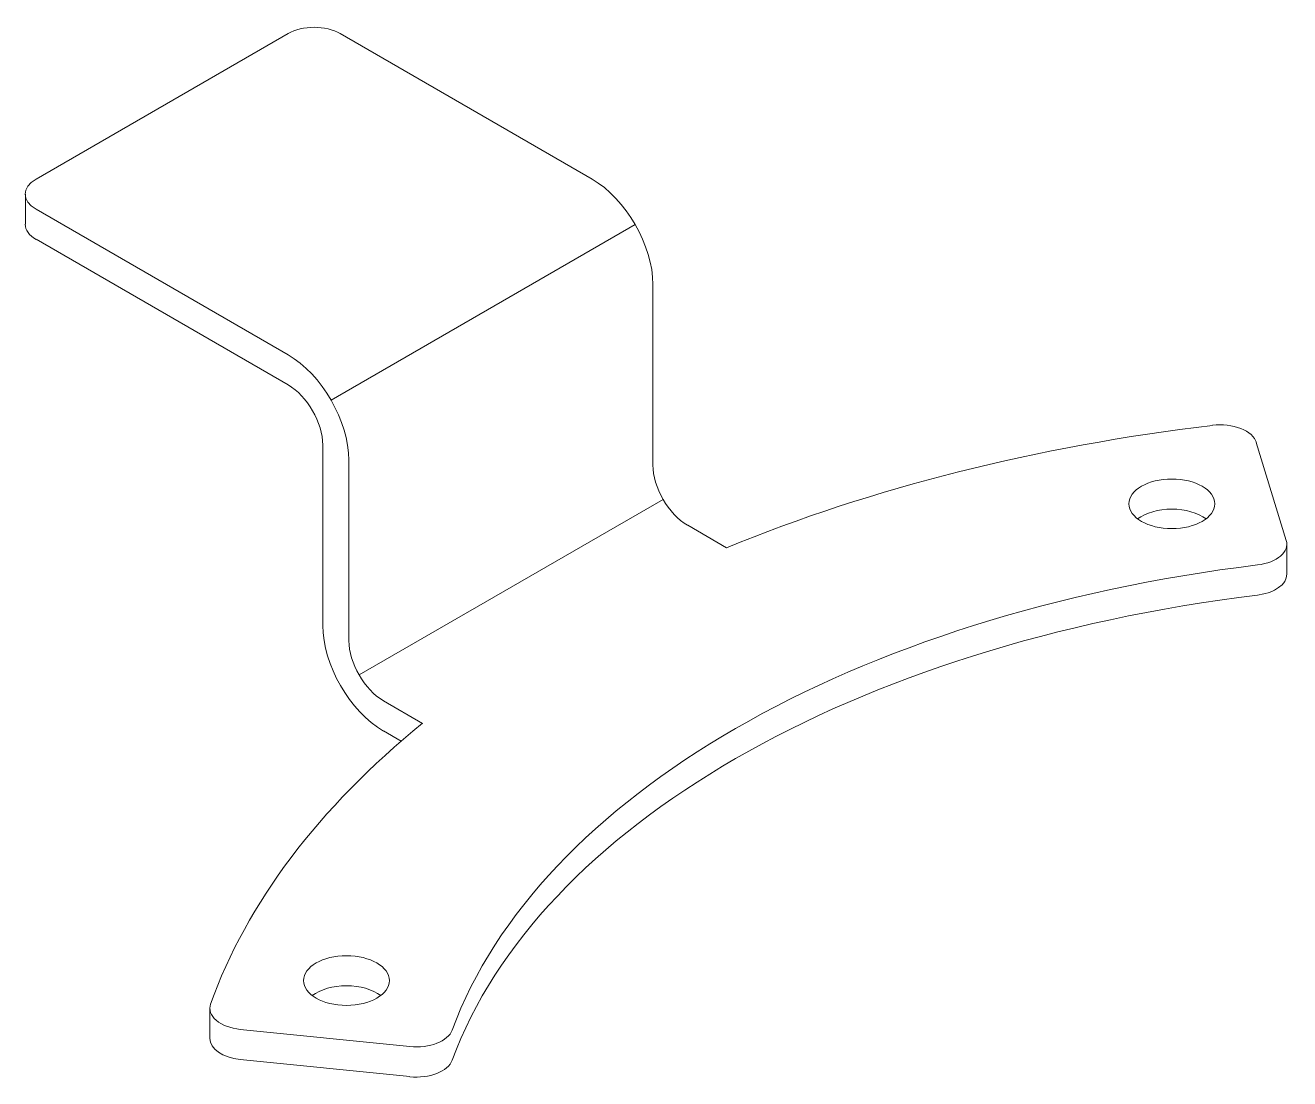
# Model space of a CAD drawing. Header units: metres. Extents: x -60 to 60, y -50 to 50.
import ezdxf

# ---------------------------------------------------------------- set-up
doc = ezdxf.new("R2010")
doc.units = ezdxf.units.M
doc.layers.add('GIECIE', color=6, linetype='Continuous')

msp = doc.modelspace()

# ---------------------------------------------------------------- linework, layer by layer
at = {"color": 7, "linetype": 'Continuous', "lineweight": 18}
for p, q in [((-58.84, 35.4), (-34.93, 49.2)), ((-6.07, 35.4), (-29.98, 49.2)), ((-59.86, 33.97), (-59.86, 31.11)), ((-34.93, 18.74), (-58.84, 32.54)), ((-34.93, 15.88), (-58.84, 29.69)), ((-0.3, 8.27), (-0.3, 25.4)), ((-31.63, -6.97), (-31.63, 10.17)), ((59.81, 1.12), (56.97, 10.41)), ((-29.16, -8.4), (-29.16, 8.74)), ((6.68, 0.43), (3, 2.55)), ((59.86, -2.09), (59.86, 0.77)), ((-25.86, -14.11), (-22.17, -16.24)), ((-25.86, -16.96), (-24.19, -17.93)), ((-42.35, -43.28), (-42.35, -46.14)), ((-39.46, -45.27), (-23.38, -46.91)), ((-39.46, -48.13), (-23.38, -49.76))]:
    msp.add_line(p, q, dxfattribs=at)
for centre, major_axis, start_param, end_param in [((-32.45, 47.78), (-3.5, 0), 3.926991, 5.497787), ((-56.37, 33.97), (-3.5, 0), 5.497787, 0.785398), ((-6.07, 28.73), (4.08, -7.07), 0.785398, 2.356194), ((-56.37, 31.11), (3.5, 0), 3.141593, 3.926991), ((-34.93, 12.07), (4.08, -7.07), 0.785398, 2.356194), ((-34.93, 12.07), (2.33, -4.04), 0.785398, 2.356194), ((77.62, -57.19), (-122.44, 0), 4.916338, 5.330339), ((53.53, 10.06), (-3.5, 0), 3.316126, 4.916338), ((3, 6.36), (-2.33, 4.04), 0.785398, 2.356194), ((48.95, 1.73), (-4.08, 0), 3.792786, 5.631992), ((56.37, 0.77), (-3.5, 0), 1.779427, 3.316126), ((77.62, -57.19), (99.11, 0), 1.779427, 2.932962), ((56.37, -2.09), (3.5, 0), 4.921019, 6.283183), ((77.62, -60.05), (99.11, 0), 1.779427, 2.932962), ((-25.86, -10.3), (-4.08, 7.07), 0.785398, 2.356194), ((-25.86, -10.3), (-2.33, 4.04), 0.785398, 2.356194), ((77.62, -57.19), (-122.44, 0), 5.665235, 6.079236), ((-29.38, -43.49), (4.08, 0), 0.651193, 2.490399), ((-38.85, -43.28), (-3.5, 0), 6.079236, 1.396263), ((-22.77, -44.92), (-3.5, 0), 1.396263, 2.932962), ((-38.85, -46.14), (3.5, 0), 3.141596, 4.537856), ((-22.77, -47.78), (3.5, 0), 4.537856, 6.074555)]:
    msp.add_ellipse(centre, major_axis=major_axis, ratio=0.57735, start_param=start_param, end_param=end_param, dxfattribs=at)
for centre in [(48.95, 4.59), (-29.38, -40.64)]:
    msp.add_ellipse(centre, major_axis=(4.08, 0), ratio=0.57735, dxfattribs=at)
at = {"layer": 'GIECIE', "color": 6, "linetype": 'Continuous', "lineweight": 13}
for p, q in [((-1.99, 31.09), (-30.85, 14.43)), ((0.67, 5.01), (-28.19, -11.65))]:
    msp.add_line(p, q, dxfattribs=at)

doc.saveas('drawing.dxf')
